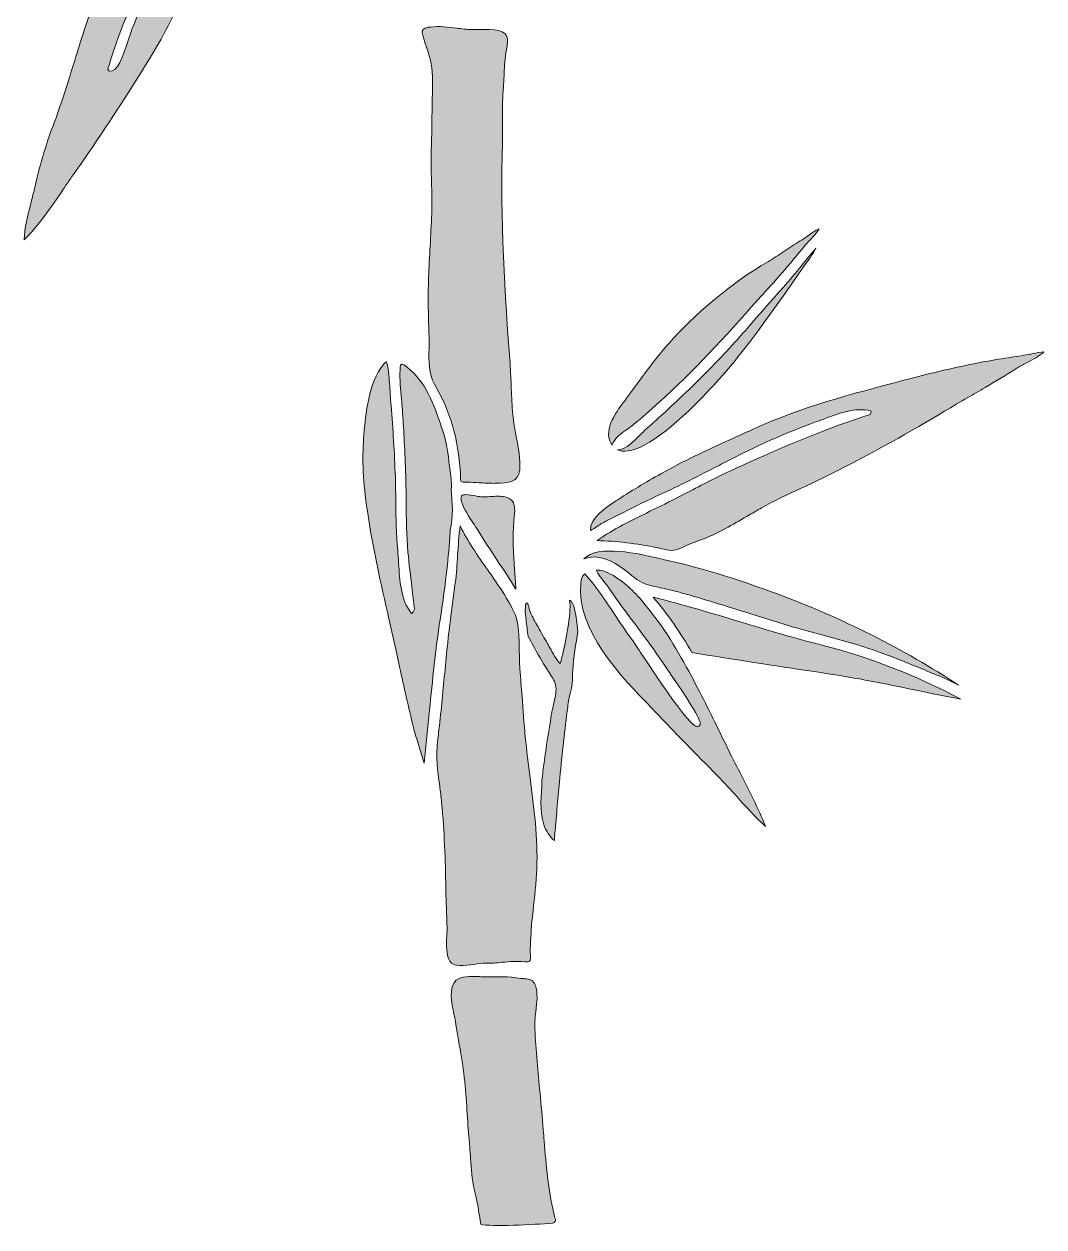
# Model space of a CAD drawing. Header units: inches. Extents: x 46 to 164, y -287 to -11.
# Drawn here: x 58.9 to 163.8, y -286.5 to -162.7 of the extents above; entities that cross this region are included whole.
import ezdxf

# ---------------------------------------------------------------- set-up
doc = ezdxf.new("R2010")
doc.units = ezdxf.units.IN
doc.header["$MEASUREMENT"] = 0
doc.layers.add('_U+0421_U+043B_U+043E_U+0439 1', color=7, linetype='Continuous')

# ---------------------------------------------------------------- blocks, each defined once
blk = doc.blocks.new('block 2')
at = {"layer": '_U+0421_U+043B_U+043E_U+0439 1', "true_color": 0xffffff}
h = blk.add_hatch(color=7, dxfattribs=at)
h.dxf.hatch_style = 2
edge = h.paths.add_edge_path()
edge.add_spline(control_points=[(76.59, -148.17), (76.45, -148.18), (76.14, -148.83), (76.01, -149.11), (76.01, -149.11), (75.71, -149.74), (75.71, -149.74), (75.36, -150.47), (75, -151.23), (74.67, -151.99), (74.23, -153.01), (73.81, -154.05), (73.41, -155.06), (73.08, -155.88), (72.75, -156.72), (72.4, -157.54), (72.09, -158.29), (71.76, -159.02), (71.44, -159.76), (70.94, -160.9), (70.43, -162.07), (69.96, -163.24), (69.89, -163.42), (69.79, -163.74), (69.68, -164.11), (69.04, -166.12), (68.45, -167.77), (67.62, -167.56), (67.62, -167.56), (67.61, -167.56), (67.61, -167.56), (67.55, -167.51), (67.51, -167.45), (67.48, -167.39), (67.48, -167.39), (67.49, -167.35), (67.49, -167.35), (68.24, -164.62), (69.35, -162), (70.42, -159.45), (70.97, -158.15), (71.54, -156.81), (72.05, -155.47), (72.83, -153.42), (73.74, -151.39), (74.61, -149.42), (74.61, -149.42), (74.67, -149.28), (74.67, -149.28), (74.7, -149.23), (74.73, -149.15), (74.78, -149.05), (75.48, -147.63), (75.5, -147.28), (75.45, -147.2), (75.44, -147.19), (75.42, -147.19), (75.41, -147.19), (75.26, -147.19), (74.9, -147.41), (74.33, -147.85), (74.26, -147.91), (74.19, -147.96), (74.14, -148), (69.93, -151.02), (67.73, -155.88), (66.12, -160.23), (65.37, -162.28), (64.71, -164.4), (64.08, -166.46), (63.39, -168.68), (62.68, -170.97), (61.84, -173.2), (61.07, -175.23), (60.43, -177.41), (59.89, -179.84), (59.79, -180.28), (59.67, -180.72), (59.56, -181.18), (59.24, -182.42), (58.92, -183.7), (58.86, -184.93), (60.37, -183.47), (61.63, -181.6), (62.86, -179.78), (63.28, -179.16), (63.68, -178.57), (64.09, -177.99), (65.69, -175.73), (67.2, -173.49), (68.7, -171.15), (68.7, -171.15), (68.7, -171.15), (68.7, -171.15), (68.7, -171.15), (69.28, -170.25), (69.28, -170.25), (71.51, -166.79), (73.82, -163.21), (75.25, -159.41), (76.46, -156.22), (77.73, -152.12), (76.82, -148.68), (76.7, -148.21), (76.59, -148.17), (76.59, -148.17)], knot_values=[0, 0, 0, 0, 1, 1, 1, 2, 2, 2, 3, 3, 3, 4, 4, 4, 5, 5, 5, 6, 6, 6, 7, 7, 7, 8, 8, 8, 9, 9, 9, 10, 10, 10, 11, 11, 11, 12, 12, 12, 13, 13, 13, 14, 14, 14, 15, 15, 15, 16, 16, 16, 17, 17, 17, 18, 18, 18, 19, 19, 19, 20, 20, 20, 21, 21, 21, 22, 22, 22, 23, 23, 23, 24, 24, 24, 25, 25, 25, 26, 26, 26, 27, 27, 27, 28, 28, 28, 29, 29, 29, 30, 30, 30, 31, 31, 31, 32, 32, 32, 33, 33, 33, 34, 34, 34, 35, 35, 35, 35], degree=3, periodic=1)
h = blk.add_hatch(color=7, dxfattribs=at)
h.dxf.hatch_style = 2
edge = h.paths.add_edge_path()
edge.add_spline(control_points=[(109.84, -208.64), (109.93, -207.5), (109.71, -206.33), (109.48, -205.19), (109.34, -204.44), (109.19, -203.67), (109.13, -202.9), (109.06, -202.01), (109.02, -201.11), (108.98, -200.23), (108.95, -199.39), (108.91, -198.52), (108.85, -197.67), (108.33, -190.8), (107.83, -182.71), (108.07, -174.85), (108.09, -174.13), (108.08, -173.39), (108.08, -172.68), (108.07, -171.65), (108.07, -170.59), (108.13, -169.55), (108.13, -169.55), (108.16, -169.24), (108.16, -169.24), (108.21, -168.48), (108.26, -167.7), (108.28, -166.92), (108.3, -166.53), (108.37, -166.12), (108.43, -165.71), (108.51, -165.24), (108.6, -164.74), (108.58, -164.31), (108.54, -163.29), (107.16, -163.25), (105.63, -163.29), (105.35, -163.3), (105.09, -163.3), (104.89, -163.3), (104.39, -163.28), (103.87, -163.21), (103.37, -163.15), (102.48, -163.03), (101.57, -162.92), (100.7, -163.05), (100.61, -163.05), (100.51, -163.06), (100.42, -163.06), (100.39, -163.07), (100.36, -163.08), (100.33, -163.09), (100.17, -163.11), (100.02, -163.17), (99.91, -163.3), (99.74, -163.49), (99.79, -163.68), (99.89, -163.86), (99.97, -164.3), (100.11, -164.71), (100.27, -165.14), (100.38, -165.45), (100.49, -165.77), (100.58, -166.1), (100.83, -167.02), (100.92, -168.19), (100.87, -169.57), (100.84, -170.56), (100.83, -171.56), (100.81, -172.53), (100.8, -173.55), (100.79, -174.6), (100.75, -175.63), (100.71, -176.73), (100.74, -177.86), (100.77, -178.94), (100.8, -180.01), (100.83, -181.12), (100.79, -182.21), (100.75, -183.33), (100.69, -184.47), (100.63, -185.57), (100.57, -186.63), (100.51, -187.72), (100.47, -188.8), (100.39, -190.91), (100.45, -193.05), (100.52, -194.9), (100.53, -195.29), (100.52, -195.69), (100.52, -196.11), (100.49, -197.41), (100.47, -198.75), (101.08, -199.79), (102.66, -202.46), (103.53, -205.42), (103.74, -208.84), (103.75, -209.06), (103.75, -209.23), (103.75, -209.38), (103.75, -209.87), (103.75, -209.87), (104.44, -209.87), (104.84, -209.88), (105.25, -209.91), (105.65, -209.93), (106.15, -209.96), (106.67, -209.99), (107.17, -209.99), (107.17, -209.99), (107.32, -209.98), (107.32, -209.98), (108.69, -209.96), (109.74, -209.85), (109.84, -208.64)], knot_values=[0, 0, 0, 0, 1, 1, 1, 2, 2, 2, 3, 3, 3, 4, 4, 4, 5, 5, 5, 6, 6, 6, 7, 7, 7, 8, 8, 8, 9, 9, 9, 10, 10, 10, 11, 11, 11, 12, 12, 12, 13, 13, 13, 14, 14, 14, 15, 15, 15, 16, 16, 16, 17, 17, 17, 18, 18, 18, 19, 19, 19, 20, 20, 20, 21, 21, 21, 22, 22, 22, 23, 23, 23, 24, 24, 24, 25, 25, 25, 26, 26, 26, 27, 27, 27, 28, 28, 28, 29, 29, 29, 30, 30, 30, 31, 31, 31, 32, 32, 32, 33, 33, 33, 34, 34, 34, 35, 35, 35, 36, 36, 36, 37, 37, 37, 38, 38, 38, 38], degree=3, periodic=1)
h = blk.add_hatch(color=7, dxfattribs=at)
h.dxf.hatch_style = 2
edge = h.paths.add_edge_path()
edge.add_spline(control_points=[(139.39, -184.58), (139.13, -184.77), (138.89, -184.94), (138.7, -185.04), (138.11, -185.38), (137.55, -185.76), (137, -186.14), (136.49, -186.48), (135.97, -186.84), (135.43, -187.15), (131.66, -189.34), (127.91, -192.46), (124.87, -195.94), (123.74, -197.24), (122.72, -198.65), (121.73, -200.02), (121.73, -200.02), (121.24, -200.69), (121.24, -200.69), (121.12, -200.86), (120.98, -201.04), (120.83, -201.23), (119.83, -202.55), (118.45, -204.35), (119.2, -205.81), (119.25, -205.9), (119.3, -205.98), (119.35, -206.06), (119.38, -205.89), (119.49, -205.71), (119.62, -205.54), (119.92, -205.1), (120.43, -204.75), (120.93, -204.4), (121.17, -204.23), (121.4, -204.07), (121.59, -203.91), (122.42, -203.21), (123.27, -202.47), (124.18, -201.65), (127.77, -198.42), (130.89, -194.98), (134.3, -191.15), (134.66, -190.74), (135.03, -190.34), (135.39, -189.94), (136.15, -189.11), (136.94, -188.24), (137.67, -187.36), (138.17, -186.74), (138.67, -186.13), (139.17, -185.52), (139.3, -185.36), (139.48, -185.18), (139.66, -184.99), (140.01, -184.63), (140.42, -184.2), (140.63, -183.8), (140.27, -183.95), (139.77, -184.31), (139.39, -184.58)], knot_values=[0, 0, 0, 0, 1, 1, 1, 2, 2, 2, 3, 3, 3, 4, 4, 4, 5, 5, 5, 6, 6, 6, 7, 7, 7, 8, 8, 8, 9, 9, 9, 10, 10, 10, 11, 11, 11, 12, 12, 12, 13, 13, 13, 14, 14, 14, 15, 15, 15, 16, 16, 16, 17, 17, 17, 18, 18, 18, 19, 19, 19, 20, 20, 20, 20], degree=3, periodic=1)
h = blk.add_hatch(color=7, dxfattribs=at)
h.dxf.hatch_style = 2
edge = h.paths.add_edge_path()
edge.add_spline(control_points=[(136.94, -189.83), (136.01, -190.85), (135.09, -191.91), (134.2, -192.93), (133.47, -193.78), (132.71, -194.65), (131.95, -195.49), (129.46, -198.26), (126.54, -201.12), (122.75, -204.5), (122.61, -204.62), (122.45, -204.78), (122.26, -204.97), (121.6, -205.64), (120.76, -206.48), (120.05, -206.53), (120, -206.53), (119.95, -206.53), (119.89, -206.53), (120.03, -206.6), (120.18, -206.65), (120.34, -206.67), (121.97, -206.91), (124.98, -204.9), (128.6, -201.16), (130.88, -198.81), (132.98, -196.26), (135.19, -193.14), (135.55, -192.63), (135.92, -192.13), (136.28, -191.63), (137.02, -190.62), (137.78, -189.57), (138.48, -188.5), (138.67, -188.21), (138.89, -187.91), (139.13, -187.58), (139.54, -187.02), (139.99, -186.41), (140.3, -185.8), (139.8, -186.39), (139.31, -186.99), (138.83, -187.59), (138.22, -188.34), (137.6, -189.11), (136.94, -189.83)], knot_values=[0, 0, 0, 0, 1, 1, 1, 2, 2, 2, 3, 3, 3, 4, 4, 4, 5, 5, 5, 6, 6, 6, 7, 7, 7, 8, 8, 8, 9, 9, 9, 10, 10, 10, 11, 11, 11, 12, 12, 12, 13, 13, 13, 14, 14, 14, 15, 15, 15, 15], degree=3, periodic=1)
h = blk.add_hatch(color=7, dxfattribs=at)
h.dxf.hatch_style = 2
edge = h.paths.add_edge_path()
edge.add_spline(control_points=[(163.76, -196.46), (163.44, -196.46), (162.94, -196.58), (162.66, -196.64), (162.48, -196.69), (162.33, -196.72), (162.23, -196.74), (161.53, -196.83), (160.82, -196.95), (160.13, -197.06), (160.13, -197.06), (159.75, -197.12), (159.75, -197.12), (158.85, -197.26), (157.91, -197.41), (157, -197.6), (154.62, -198.07), (152.49, -198.56), (150.49, -199.09), (150.49, -199.09), (149.22, -199.42), (149.22, -199.42), (144.07, -200.77), (138.75, -202.17), (133.86, -204.41), (133.29, -204.67), (132.73, -204.93), (132.17, -205.18), (129.57, -206.36), (127.11, -207.47), (124.65, -208.85), (123.13, -209.7), (121.51, -210.63), (119.93, -211.68), (119.93, -211.68), (119.8, -211.76), (119.8, -211.76), (118.82, -212.41), (117.03, -213.59), (117.11, -214.84), (117.32, -214.77), (117.72, -214.49), (117.9, -214.36), (118.05, -214.26), (118.18, -214.17), (118.28, -214.12), (118.83, -213.82), (119.39, -213.54), (119.93, -213.26), (119.93, -213.26), (120.44, -213.01), (120.44, -213.01), (121.82, -212.31), (122.99, -211.73), (124.18, -211.19), (126.27, -210.24), (128.34, -209.17), (130.34, -208.14), (130.34, -208.14), (130.57, -208.02), (130.57, -208.02), (134.3, -206.08), (137.37, -204.72), (140.2, -203.71), (140.51, -203.6), (140.81, -203.49), (141.12, -203.37), (142.69, -202.77), (144.31, -202.16), (145.95, -202.53), (145.95, -202.53), (145.97, -202.53), (145.97, -202.53), (145.99, -202.65), (145.96, -202.79), (145.9, -202.89), (141.77, -204.24), (137.37, -206.01), (132.05, -208.45), (130.47, -209.17), (128.88, -210), (127.36, -210.79), (126.22, -211.38), (125.05, -211.99), (123.89, -212.56), (123.89, -212.56), (123.24, -212.87), (123.24, -212.87), (121.32, -213.8), (119.5, -214.68), (117.8, -215.88), (119.7, -215.93), (121.88, -216.18), (123.98, -216.62), (124.14, -216.65), (124.29, -216.68), (124.43, -216.72), (125.15, -216.89), (125.72, -217.02), (126.41, -216.66), (126.98, -216.36), (127.52, -216.16), (128.09, -215.95), (128.39, -215.84), (128.7, -215.73), (129.02, -215.59), (130.53, -214.97), (132.03, -214.08), (133.49, -213.23), (133.91, -212.98), (134.32, -212.74), (134.72, -212.51), (136.03, -211.76), (137.43, -211.12), (138.78, -210.5), (139.72, -210.08), (140.68, -209.63), (141.61, -209.16), (146.32, -206.74), (150.12, -204.65), (153.54, -202.57), (154.33, -202.09), (155.15, -201.62), (155.93, -201.17), (156.53, -200.83), (157.12, -200.48), (157.71, -200.13), (158.78, -199.5), (159.84, -198.85), (160.97, -198.13), (161.27, -197.94), (161.61, -197.76), (161.98, -197.58), (162.64, -197.24), (163.31, -196.9), (163.76, -196.46), (163.76, -196.46), (163.76, -196.46), (163.76, -196.46)], knot_values=[0, 0, 0, 0, 1, 1, 1, 2, 2, 2, 3, 3, 3, 4, 4, 4, 5, 5, 5, 6, 6, 6, 7, 7, 7, 8, 8, 8, 9, 9, 9, 10, 10, 10, 11, 11, 11, 12, 12, 12, 13, 13, 13, 14, 14, 14, 15, 15, 15, 16, 16, 16, 17, 17, 17, 18, 18, 18, 19, 19, 19, 20, 20, 20, 21, 21, 21, 22, 22, 22, 23, 23, 23, 24, 24, 24, 25, 25, 25, 26, 26, 26, 27, 27, 27, 28, 28, 28, 29, 29, 29, 30, 30, 30, 31, 31, 31, 32, 32, 32, 33, 33, 33, 34, 34, 34, 35, 35, 35, 36, 36, 36, 37, 37, 37, 38, 38, 38, 39, 39, 39, 40, 40, 40, 41, 41, 41, 42, 42, 42, 43, 43, 43, 44, 44, 44, 45, 45, 45, 46, 46, 46, 46], degree=3, periodic=1)
h = blk.add_hatch(color=7, dxfattribs=at)
h.dxf.hatch_style = 2
edge = h.paths.add_edge_path()
edge.add_spline(control_points=[(102.64, -215.56), (102.65, -215.36), (102.67, -215.15), (102.69, -214.94), (102.69, -214.89), (102.7, -214.84), (102.7, -214.79), (103.05, -213.45), (102.89, -211.96), (102.8, -210.58), (102.85, -209.97), (102.74, -209.12), (102.65, -208.46), (102.61, -208.15), (102.57, -207.86), (102.55, -207.63), (102.47, -206.59), (102.23, -205.5), (101.81, -204.23), (101.19, -202.37), (100.33, -199.82), (98.65, -198.37), (98.37, -198.13), (97.83, -197.66), (97.67, -197.73), (97.65, -197.74), (97.54, -197.82), (97.53, -198.33), (97.49, -199.32), (97.59, -200.34), (97.68, -201.33), (97.71, -201.69), (97.74, -202.05), (97.77, -202.4), (97.9, -204.26), (98.01, -206.23), (98.1, -208.81), (98.14, -209.83), (98.15, -210.87), (98.16, -211.87), (98.17, -213.59), (98.19, -215.36), (98.35, -217.08), (98.46, -218.28), (98.61, -219.51), (98.76, -220.69), (98.85, -221.44), (98.95, -222.2), (99.03, -222.95), (98.95, -223.14), (98.85, -223.34), (98.73, -223.37), (98.71, -223.36), (98.69, -223.35), (98.68, -223.34), (97.61, -221.98), (97.49, -219.96), (97.39, -218.17), (97.36, -217.7), (97.33, -217.26), (97.29, -216.85), (97.13, -215.24), (97.12, -213.59), (97.1, -211.99), (97.09, -211.12), (97.08, -210.21), (97.05, -209.32), (96.96, -206.86), (96.81, -204.4), (96.61, -201.99), (96.57, -201.5), (96.54, -201.02), (96.51, -200.53), (96.46, -199.77), (96.41, -198.99), (96.32, -198.24), (96.24, -197.55), (96.12, -197.49), (96.12, -197.49), (96.12, -197.49), (96.11, -197.49), (96.11, -197.49), (96.09, -197.49), (95.94, -197.52), (95.51, -198.16), (94.19, -200.13), (93.94, -203.42), (93.79, -205.39), (93.62, -207.54), (93.74, -209.91), (94.17, -212.84), (94.71, -216.56), (95.56, -220.3), (96.39, -223.92), (96.66, -225.12), (96.93, -226.32), (97.2, -227.52), (97.2, -227.52), (97.49, -228.89), (97.49, -228.89), (97.94, -230.93), (98.4, -233.04), (98.91, -235.1), (99.06, -235.73), (99.27, -236.37), (99.47, -236.99), (99.66, -237.58), (99.85, -238.19), (100.01, -238.8), (100.22, -236.98), (100.4, -235.13), (100.57, -233.34), (100.87, -230.27), (101.18, -227.1), (101.66, -224.02), (102.18, -220.68), (102.49, -217.99), (102.64, -215.56)], knot_values=[0, 0, 0, 0, 1, 1, 1, 2, 2, 2, 3, 3, 3, 4, 4, 4, 5, 5, 5, 6, 6, 6, 7, 7, 7, 8, 8, 8, 9, 9, 9, 10, 10, 10, 11, 11, 11, 12, 12, 12, 13, 13, 13, 14, 14, 14, 15, 15, 15, 16, 16, 16, 17, 17, 17, 18, 18, 18, 19, 19, 19, 20, 20, 20, 21, 21, 21, 22, 22, 22, 23, 23, 23, 24, 24, 24, 25, 25, 25, 26, 26, 26, 27, 27, 27, 28, 28, 28, 29, 29, 29, 30, 30, 30, 31, 31, 31, 32, 32, 32, 33, 33, 33, 34, 34, 34, 35, 35, 35, 36, 36, 36, 37, 37, 37, 38, 38, 38, 39, 39, 39, 39], degree=3, periodic=1)
h = blk.add_hatch(color=7, dxfattribs=at)
h.dxf.hatch_style = 2
edge = h.paths.add_edge_path()
edge.add_spline(control_points=[(109.27, -213.46), (109.37, -212.56), (109.45, -211.78), (108.54, -211.45), (108.04, -211.27), (107.49, -211.31), (106.92, -211.35), (106.46, -211.38), (105.99, -211.41), (105.53, -211.33), (105.53, -211.33), (105.3, -211.29), (105.3, -211.29), (104.97, -211.22), (104.6, -211.15), (104.3, -211.15), (104.11, -211.15), (103.95, -211.18), (103.87, -211.27), (103.75, -211.41), (103.81, -211.73), (103.89, -211.97), (104.12, -212.67), (104.6, -213.39), (105.05, -214.08), (105.22, -214.33), (105.39, -214.58), (105.53, -214.81), (106.16, -215.84), (106.84, -216.87), (107.5, -217.86), (108.15, -218.84), (108.81, -219.85), (109.44, -220.87), (109.41, -220.19), (109.37, -219.52), (109.32, -218.87), (109.21, -217.25), (109.1, -215.57), (109.23, -213.88), (109.24, -213.74), (109.26, -213.6), (109.27, -213.46)], knot_values=[0, 0, 0, 0, 1, 1, 1, 2, 2, 2, 3, 3, 3, 4, 4, 4, 5, 5, 5, 6, 6, 6, 7, 7, 7, 8, 8, 8, 9, 9, 9, 10, 10, 10, 11, 11, 11, 12, 12, 12, 13, 13, 13, 14, 14, 14, 14], degree=3, periodic=1)
h = blk.add_hatch(color=7, dxfattribs=at)
h.dxf.hatch_style = 2
edge = h.paths.add_edge_path()
edge.add_spline(control_points=[(105.16, -259.49), (105.59, -259.43), (106, -259.37), (106.33, -259.38), (106.88, -259.4), (107.46, -259.34), (108.03, -259.28), (108.8, -259.21), (109.6, -259.13), (110.35, -259.23), (110.61, -259.26), (110.78, -259.24), (110.86, -259.17), (110.98, -259.06), (110.96, -258.77), (110.94, -258.44), (110.93, -258.27), (110.92, -258.07), (110.93, -257.86), (110.97, -256.91), (111.02, -255.77), (111.15, -254.61), (111.15, -254.61), (111.21, -254), (111.21, -254), (111.37, -252.56), (111.54, -251.07), (111.6, -249.63), (111.72, -246.55), (111.31, -243.38), (110.92, -240.3), (110.74, -238.92), (110.55, -237.48), (110.42, -236.08), (110.29, -234.69), (110.18, -233.28), (110.08, -231.91), (110.01, -230.97), (109.94, -230.03), (109.86, -229.08), (109.82, -228.55), (109.81, -227.95), (109.8, -227.33), (109.79, -225.88), (109.77, -224.24), (109.22, -223.13), (108.48, -221.65), (107.49, -220.24), (106.53, -218.87), (105.52, -217.43), (104.48, -215.95), (103.72, -214.36), (103.58, -215.34), (103.52, -216.37), (103.46, -217.37), (103.4, -218.32), (103.34, -219.29), (103.22, -220.23), (103.22, -220.23), (102.73, -223.95), (102.73, -223.95), (102.45, -226.06), (102.25, -228.22), (102.05, -230.31), (101.86, -232.35), (101.66, -234.45), (101.39, -236.51), (101.2, -238.03), (101.4, -239.59), (101.61, -241.11), (101.68, -241.68), (101.76, -242.27), (101.81, -242.84), (102.1, -245.84), (102.19, -248.83), (102.24, -251.61), (102.25, -252.36), (102.28, -253.12), (102.31, -253.86), (102.33, -254.44), (102.35, -255.03), (102.37, -255.62), (102.38, -255.91), (102.36, -256.24), (102.34, -256.58), (102.3, -257.47), (102.25, -258.48), (102.66, -259.16), (103.02, -259.78), (104.16, -259.62), (105.16, -259.49)], knot_values=[0, 0, 0, 0, 1, 1, 1, 2, 2, 2, 3, 3, 3, 4, 4, 4, 5, 5, 5, 6, 6, 6, 7, 7, 7, 8, 8, 8, 9, 9, 9, 10, 10, 10, 11, 11, 11, 12, 12, 12, 13, 13, 13, 14, 14, 14, 15, 15, 15, 16, 16, 16, 17, 17, 17, 18, 18, 18, 19, 19, 19, 20, 20, 20, 21, 21, 21, 22, 22, 22, 23, 23, 23, 24, 24, 24, 25, 25, 25, 26, 26, 26, 27, 27, 27, 28, 28, 28, 29, 29, 29, 30, 30, 30, 30], degree=3, periodic=1)
h = blk.add_hatch(color=7, dxfattribs=at)
h.dxf.hatch_style = 2
edge = h.paths.add_edge_path()
edge.add_spline(control_points=[(121.35, -219.46), (122.15, -220.11), (122.54, -220.33), (123.58, -220.57), (123.81, -220.62), (124.04, -220.67), (124.27, -220.73), (125.02, -220.89), (125.8, -221.06), (126.55, -221.28), (128.74, -221.89), (130.95, -222.59), (133.09, -223.26), (134.51, -223.71), (135.99, -224.18), (137.44, -224.61), (138.59, -224.96), (139.78, -225.28), (140.92, -225.59), (142.87, -226.11), (144.88, -226.65), (146.82, -227.35), (148.11, -227.81), (149.39, -228.34), (150.63, -228.85), (151.32, -229.13), (152, -229.41), (152.69, -229.68), (153.49, -230), (154.25, -230.37), (154.98, -230.77), (149.37, -227.05), (142.95, -223.82), (136.24, -221.34), (133.05, -220.16), (129.23, -218.83), (125.04, -217.92), (124.85, -217.88), (124.62, -217.82), (124.35, -217.76), (122.16, -217.25), (117.82, -216.23), (116.45, -217.77), (116.8, -217.63), (117.15, -217.57), (117.49, -217.57), (118.99, -217.57), (120.45, -218.74), (121.35, -219.46)], knot_values=[0, 0, 0, 0, 1, 1, 1, 2, 2, 2, 3, 3, 3, 4, 4, 4, 5, 5, 5, 6, 6, 6, 7, 7, 7, 8, 8, 8, 9, 9, 9, 10, 10, 10, 11, 11, 11, 12, 12, 12, 13, 13, 13, 14, 14, 14, 15, 15, 15, 16, 16, 16, 16], degree=3, periodic=1)
h = blk.add_hatch(color=7, dxfattribs=at)
h.dxf.hatch_style = 2
edge = h.paths.add_edge_path()
edge.add_spline(control_points=[(131.18, -237.16), (131.18, -237.16), (131.06, -236.91), (131.06, -236.91), (130.05, -234.84), (129.02, -232.71), (127.93, -230.65), (126.72, -228.34), (125.27, -225.68), (123.41, -223.3), (122.52, -222.16), (121.53, -220.99), (120.42, -220.14), (119.68, -219.57), (118.61, -218.85), (117.74, -218.94), (117.79, -219.11), (118.01, -219.5), (118.76, -220.43), (118.84, -220.52), (118.89, -220.59), (118.91, -220.62), (119.53, -221.51), (120.1, -222.33), (120.68, -223.11), (121.03, -223.58), (121.38, -224.05), (121.74, -224.53), (122.43, -225.45), (123.14, -226.4), (123.81, -227.36), (123.81, -227.36), (123.96, -227.58), (123.96, -227.58), (128.54, -234.09), (128.44, -234.61), (128.4, -234.81), (128.38, -234.91), (128.32, -234.96), (128.28, -234.98), (127.82, -235.27), (126.77, -234.17), (122.28, -227.41), (121.82, -226.71), (121.46, -226.16), (121.32, -225.97), (120.72, -225.17), (120.15, -224.3), (119.59, -223.46), (118.64, -222.02), (117.67, -220.55), (116.54, -219.3), (116.24, -219.58), (116.14, -219.95), (116.12, -220.22), (115.65, -225.09), (120.15, -229.74), (123.43, -233.14), (123.77, -233.48), (124.09, -233.82), (124.4, -234.14), (126.06, -235.88), (127.9, -237.78), (130.19, -240.1), (130.88, -240.8), (131.55, -241.54), (132.2, -242.26), (133.14, -243.29), (134.1, -244.35), (135.12, -245.3), (134.38, -243.43), (133.43, -241.58), (132.51, -239.79), (132.06, -238.93), (131.6, -238.03), (131.18, -237.16)], knot_values=[0, 0, 0, 0, 1, 1, 1, 2, 2, 2, 3, 3, 3, 4, 4, 4, 5, 5, 5, 6, 6, 6, 7, 7, 7, 8, 8, 8, 9, 9, 9, 10, 10, 10, 11, 11, 11, 12, 12, 12, 13, 13, 13, 14, 14, 14, 15, 15, 15, 16, 16, 16, 17, 17, 17, 18, 18, 18, 19, 19, 19, 20, 20, 20, 21, 21, 21, 22, 22, 22, 23, 23, 23, 24, 24, 24, 25, 25, 25, 25], degree=3, periodic=1)
h = blk.add_hatch(color=7, dxfattribs=at)
h.dxf.hatch_style = 2
edge = h.paths.add_edge_path()
edge.add_spline(control_points=[(114.98, -222.01), (115.01, -222.23), (115.02, -222.45), (115.02, -222.65), (114.97, -224.49), (114.48, -226.85), (114, -228.54), (113.61, -228.17), (113.25, -227.48), (112.95, -226.92), (112.82, -226.68), (112.7, -226.46), (112.59, -226.28), (112.25, -225.71), (111.92, -225.12), (111.61, -224.55), (111.48, -224.31), (111.34, -224.07), (111.21, -223.82), (110.95, -223.36), (110.78, -222.85), (110.67, -222.31), (110.42, -222.18), (110.42, -222.68), (110.42, -222.99), (110.41, -223.34), (110.44, -223.7), (110.49, -224.04), (110.56, -224.59), (110.63, -225.17), (110.72, -225.75), (110.89, -226.06), (111.06, -226.37), (111.23, -226.68), (111.69, -227.52), (112.16, -228.38), (112.69, -229.19), (112.75, -229.3), (112.83, -229.41), (112.9, -229.52), (113.21, -229.97), (113.52, -230.43), (113.57, -230.94), (113.62, -231.47), (113.47, -232.1), (113.33, -232.7), (113.26, -232.99), (113.2, -233.27), (113.15, -233.53), (113.15, -233.53), (113.06, -234.09), (113.06, -234.09), (112.71, -236.21), (112.36, -238.38), (112.13, -240.55), (112.07, -242.06), (111.84, -243.68), (112.32, -245.12), (112.52, -245.73), (112.9, -246.33), (113.41, -246.76), (113.55, -244.84), (113.73, -242.93), (113.9, -241.05), (113.9, -241.05), (113.97, -240.31), (113.97, -240.31), (114.21, -237.77), (114.49, -235.32), (114.78, -233.02), (114.85, -232.51), (114.94, -231.89), (115.12, -231.22), (115.25, -230.76), (115.25, -230.35), (115.27, -229.91), (115.27, -229.7), (115.28, -229.49), (115.29, -229.26), (115.4, -227.88), (115.62, -226.45), (115.83, -225.24), (115.8, -224.82), (115.74, -224.4), (115.68, -223.99), (115.62, -223.63), (115.46, -222.19), (114.98, -222.01)], knot_values=[0, 0, 0, 0, 1, 1, 1, 2, 2, 2, 3, 3, 3, 4, 4, 4, 5, 5, 5, 6, 6, 6, 7, 7, 7, 8, 8, 8, 9, 9, 9, 10, 10, 10, 11, 11, 11, 12, 12, 12, 13, 13, 13, 14, 14, 14, 15, 15, 15, 16, 16, 16, 17, 17, 17, 18, 18, 18, 19, 19, 19, 20, 20, 20, 21, 21, 21, 22, 22, 22, 23, 23, 23, 24, 24, 24, 25, 25, 25, 26, 26, 26, 27, 27, 27, 28, 28, 28, 29, 29, 29, 29], degree=3, periodic=1)
h = blk.add_hatch(color=7, dxfattribs=at)
h.dxf.hatch_style = 2
edge = h.paths.add_edge_path()
edge.add_spline(control_points=[(132.47, -224.23), (129.57, -223.35), (126.57, -222.45), (123.57, -221.71), (125.05, -223.44), (126.42, -225.4), (127.55, -227.4), (131.75, -228.1), (136.02, -228.75), (140.15, -229.37), (140.15, -229.37), (141.98, -229.65), (141.98, -229.65), (145.01, -230.11), (148.04, -230.74), (150.97, -231.35), (152.36, -231.64), (153.79, -231.94), (155.22, -232.21), (150.64, -229.77), (145.74, -227.85), (140.96, -226.65), (138.1, -225.93), (135.24, -225.07), (132.47, -224.23)], knot_values=[0, 0, 0, 0, 1, 1, 1, 2, 2, 2, 3, 3, 3, 4, 4, 4, 5, 5, 5, 6, 6, 6, 7, 7, 7, 8, 8, 8, 8], degree=3, periodic=1)
h = blk.add_hatch(color=7, dxfattribs=at)
h.dxf.hatch_style = 2
edge = h.paths.add_edge_path()
edge.add_spline(control_points=[(113.35, -285.09), (112.75, -282.62), (112.56, -280.21), (112.36, -277.66), (112.33, -277.28), (112.3, -276.9), (112.27, -276.51), (112.17, -275.25), (112.05, -273.99), (111.93, -272.73), (111.73, -270.57), (111.53, -268.33), (111.39, -266.12), (111.36, -265.59), (111.43, -264.99), (111.5, -264.36), (111.61, -263.4), (111.73, -262.41), (111.45, -261.66), (111.24, -261.07), (110.88, -261.03), (110.33, -260.97), (110.22, -260.96), (110.1, -260.95), (109.97, -260.93), (108.71, -260.74), (107.52, -260.75), (106.26, -260.77), (106.26, -260.77), (106.18, -260.77), (106.18, -260.77), (105.98, -260.77), (105.77, -260.76), (105.54, -260.75), (104.75, -260.72), (103.85, -260.68), (103.32, -261.13), (102.5, -261.84), (102.84, -263.45), (103.08, -264.62), (103.14, -264.89), (103.19, -265.14), (103.23, -265.35), (103.38, -266.33), (103.55, -267.35), (103.79, -268.67), (104.18, -270.85), (104.33, -273.11), (104.47, -275.3), (104.54, -276.29), (104.61, -277.32), (104.7, -278.32), (104.73, -278.7), (104.76, -279.09), (104.79, -279.47), (104.86, -280.53), (104.94, -281.62), (105.17, -282.65), (105.2, -282.82), (105.24, -282.99), (105.28, -283.16), (105.42, -283.76), (105.55, -284.33), (105.62, -284.96), (105.63, -285.02), (105.65, -285.16), (105.69, -285.32), (105.76, -285.7), (105.81, -286), (105.84, -286.24), (106.82, -286.51), (111.33, -286.26), (113.22, -286.13), (113.36, -286.06), (113.47, -285.98), (113.54, -285.87), (113.53, -285.82), (113.52, -285.77), (113.51, -285.73), (113.46, -285.55), (113.4, -285.34), (113.35, -285.09)], knot_values=[0, 0, 0, 0, 1, 1, 1, 2, 2, 2, 3, 3, 3, 4, 4, 4, 5, 5, 5, 6, 6, 6, 7, 7, 7, 8, 8, 8, 9, 9, 9, 10, 10, 10, 11, 11, 11, 12, 12, 12, 13, 13, 13, 14, 14, 14, 15, 15, 15, 16, 16, 16, 17, 17, 17, 18, 18, 18, 19, 19, 19, 20, 20, 20, 21, 21, 21, 22, 22, 22, 23, 23, 23, 24, 24, 24, 25, 25, 25, 26, 26, 26, 27, 27, 27, 27], degree=3, periodic=1)
at = {"layer": '_U+0421_U+043B_U+043E_U+0439 1', "lineweight": 0}
for points, knots in [([(76.59, -148.17), (76.45, -148.18), (76.14, -148.83), (76.01, -149.11), (76.01, -149.11), (75.71, -149.74), (75.71, -149.74), (75.36, -150.47), (75, -151.23), (74.67, -151.99), (74.23, -153.01), (73.81, -154.05), (73.41, -155.06), (73.08, -155.88), (72.75, -156.72), (72.4, -157.54), (72.09, -158.29), (71.76, -159.02), (71.44, -159.76), (70.94, -160.9), (70.43, -162.07), (69.96, -163.24), (69.89, -163.42), (69.79, -163.74), (69.68, -164.11), (69.04, -166.12), (68.45, -167.77), (67.62, -167.56), (67.62, -167.56), (67.61, -167.56), (67.61, -167.56), (67.55, -167.51), (67.51, -167.45), (67.48, -167.39), (67.48, -167.39), (67.49, -167.35), (67.49, -167.35), (68.24, -164.62), (69.35, -162), (70.42, -159.45), (70.97, -158.15), (71.54, -156.81), (72.05, -155.47), (72.83, -153.42), (73.74, -151.39), (74.61, -149.42), (74.61, -149.42), (74.67, -149.28), (74.67, -149.28), (74.7, -149.23), (74.73, -149.15), (74.78, -149.05), (75.48, -147.63), (75.5, -147.28), (75.45, -147.2), (75.44, -147.19), (75.42, -147.19), (75.41, -147.19), (75.26, -147.19), (74.9, -147.41), (74.33, -147.85), (74.26, -147.91), (74.19, -147.96), (74.14, -148), (69.93, -151.02), (67.73, -155.88), (66.12, -160.23), (65.37, -162.28), (64.71, -164.4), (64.08, -166.46), (63.39, -168.68), (62.68, -170.97), (61.84, -173.2), (61.07, -175.23), (60.43, -177.41), (59.89, -179.84), (59.79, -180.28), (59.67, -180.72), (59.56, -181.18), (59.24, -182.42), (58.92, -183.7), (58.86, -184.93), (60.37, -183.47), (61.63, -181.6), (62.86, -179.78), (63.28, -179.16), (63.68, -178.57), (64.09, -177.99), (65.69, -175.73), (67.2, -173.49), (68.7, -171.15), (68.7, -171.15), (68.7, -171.15), (68.7, -171.15), (68.7, -171.15), (69.28, -170.25), (69.28, -170.25), (71.51, -166.79), (73.82, -163.21), (75.25, -159.41), (76.46, -156.22), (77.73, -152.12), (76.82, -148.68), (76.7, -148.21), (76.59, -148.17), (76.59, -148.17)], [0, 0, 0, 0, 1, 1, 1, 2, 2, 2, 3, 3, 3, 4, 4, 4, 5, 5, 5, 6, 6, 6, 7, 7, 7, 8, 8, 8, 9, 9, 9, 10, 10, 10, 11, 11, 11, 12, 12, 12, 13, 13, 13, 14, 14, 14, 15, 15, 15, 16, 16, 16, 17, 17, 17, 18, 18, 18, 19, 19, 19, 20, 20, 20, 21, 21, 21, 22, 22, 22, 23, 23, 23, 24, 24, 24, 25, 25, 25, 26, 26, 26, 27, 27, 27, 28, 28, 28, 29, 29, 29, 30, 30, 30, 31, 31, 31, 32, 32, 32, 33, 33, 33, 34, 34, 34, 35, 35, 35, 35]), ([(109.84, -208.64), (109.93, -207.5), (109.71, -206.33), (109.48, -205.19), (109.34, -204.44), (109.19, -203.67), (109.13, -202.9), (109.06, -202.01), (109.02, -201.11), (108.98, -200.23), (108.95, -199.39), (108.91, -198.52), (108.85, -197.67), (108.33, -190.8), (107.83, -182.71), (108.07, -174.85), (108.09, -174.13), (108.08, -173.39), (108.08, -172.68), (108.07, -171.65), (108.07, -170.59), (108.13, -169.55), (108.13, -169.55), (108.16, -169.24), (108.16, -169.24), (108.21, -168.48), (108.26, -167.7), (108.28, -166.92), (108.3, -166.53), (108.37, -166.12), (108.43, -165.71), (108.51, -165.24), (108.6, -164.74), (108.58, -164.31), (108.54, -163.29), (107.16, -163.25), (105.63, -163.29), (105.35, -163.3), (105.09, -163.3), (104.89, -163.3), (104.39, -163.28), (103.87, -163.21), (103.37, -163.15), (102.48, -163.03), (101.57, -162.92), (100.7, -163.05), (100.61, -163.05), (100.51, -163.06), (100.42, -163.06), (100.39, -163.07), (100.36, -163.08), (100.33, -163.09), (100.17, -163.11), (100.02, -163.17), (99.91, -163.3), (99.74, -163.49), (99.79, -163.68), (99.89, -163.86), (99.97, -164.3), (100.11, -164.71), (100.27, -165.14), (100.38, -165.45), (100.49, -165.77), (100.58, -166.1), (100.83, -167.02), (100.92, -168.19), (100.87, -169.57), (100.84, -170.56), (100.83, -171.56), (100.81, -172.53), (100.8, -173.55), (100.79, -174.6), (100.75, -175.63), (100.71, -176.73), (100.74, -177.86), (100.77, -178.94), (100.8, -180.01), (100.83, -181.12), (100.79, -182.21), (100.75, -183.33), (100.69, -184.47), (100.63, -185.57), (100.57, -186.63), (100.51, -187.72), (100.47, -188.8), (100.39, -190.91), (100.45, -193.05), (100.52, -194.9), (100.53, -195.29), (100.52, -195.69), (100.52, -196.11), (100.49, -197.41), (100.47, -198.75), (101.08, -199.79), (102.66, -202.46), (103.53, -205.42), (103.74, -208.84), (103.75, -209.06), (103.75, -209.23), (103.75, -209.38), (103.75, -209.87), (103.75, -209.87), (104.44, -209.87), (104.84, -209.88), (105.25, -209.91), (105.65, -209.93), (106.15, -209.96), (106.67, -209.99), (107.17, -209.99), (107.17, -209.99), (107.32, -209.98), (107.32, -209.98), (108.69, -209.96), (109.74, -209.85), (109.84, -208.64)], [0, 0, 0, 0, 1, 1, 1, 2, 2, 2, 3, 3, 3, 4, 4, 4, 5, 5, 5, 6, 6, 6, 7, 7, 7, 8, 8, 8, 9, 9, 9, 10, 10, 10, 11, 11, 11, 12, 12, 12, 13, 13, 13, 14, 14, 14, 15, 15, 15, 16, 16, 16, 17, 17, 17, 18, 18, 18, 19, 19, 19, 20, 20, 20, 21, 21, 21, 22, 22, 22, 23, 23, 23, 24, 24, 24, 25, 25, 25, 26, 26, 26, 27, 27, 27, 28, 28, 28, 29, 29, 29, 30, 30, 30, 31, 31, 31, 32, 32, 32, 33, 33, 33, 34, 34, 34, 35, 35, 35, 36, 36, 36, 37, 37, 37, 38, 38, 38, 38]), ([(139.39, -184.58), (139.13, -184.77), (138.89, -184.94), (138.7, -185.04), (138.11, -185.38), (137.55, -185.76), (137, -186.14), (136.49, -186.48), (135.97, -186.84), (135.43, -187.15), (131.66, -189.34), (127.91, -192.46), (124.87, -195.94), (123.74, -197.24), (122.72, -198.65), (121.73, -200.02), (121.73, -200.02), (121.24, -200.69), (121.24, -200.69), (121.12, -200.86), (120.98, -201.04), (120.83, -201.23), (119.83, -202.55), (118.45, -204.35), (119.2, -205.81), (119.25, -205.9), (119.3, -205.98), (119.35, -206.06), (119.38, -205.89), (119.49, -205.71), (119.62, -205.54), (119.92, -205.1), (120.43, -204.75), (120.93, -204.4), (121.17, -204.23), (121.4, -204.07), (121.59, -203.91), (122.42, -203.21), (123.27, -202.47), (124.18, -201.65), (127.77, -198.42), (130.89, -194.98), (134.3, -191.15), (134.66, -190.74), (135.03, -190.34), (135.39, -189.94), (136.15, -189.11), (136.94, -188.24), (137.67, -187.36), (138.17, -186.74), (138.67, -186.13), (139.17, -185.52), (139.3, -185.36), (139.48, -185.18), (139.66, -184.99), (140.01, -184.63), (140.42, -184.2), (140.63, -183.8), (140.27, -183.95), (139.77, -184.31), (139.39, -184.58)], [0, 0, 0, 0, 1, 1, 1, 2, 2, 2, 3, 3, 3, 4, 4, 4, 5, 5, 5, 6, 6, 6, 7, 7, 7, 8, 8, 8, 9, 9, 9, 10, 10, 10, 11, 11, 11, 12, 12, 12, 13, 13, 13, 14, 14, 14, 15, 15, 15, 16, 16, 16, 17, 17, 17, 18, 18, 18, 19, 19, 19, 20, 20, 20, 20]), ([(136.94, -189.83), (136.01, -190.85), (135.09, -191.91), (134.2, -192.93), (133.47, -193.78), (132.71, -194.65), (131.95, -195.49), (129.46, -198.26), (126.54, -201.12), (122.75, -204.5), (122.61, -204.62), (122.45, -204.78), (122.26, -204.97), (121.6, -205.64), (120.76, -206.48), (120.05, -206.53), (120, -206.53), (119.95, -206.53), (119.89, -206.53), (120.03, -206.6), (120.18, -206.65), (120.34, -206.67), (121.97, -206.91), (124.98, -204.9), (128.6, -201.16), (130.88, -198.81), (132.98, -196.26), (135.19, -193.14), (135.55, -192.63), (135.92, -192.13), (136.28, -191.63), (137.02, -190.62), (137.78, -189.57), (138.48, -188.5), (138.67, -188.21), (138.89, -187.91), (139.13, -187.58), (139.54, -187.02), (139.99, -186.41), (140.3, -185.8), (139.8, -186.39), (139.31, -186.99), (138.83, -187.59), (138.22, -188.34), (137.6, -189.11), (136.94, -189.83)], [0, 0, 0, 0, 1, 1, 1, 2, 2, 2, 3, 3, 3, 4, 4, 4, 5, 5, 5, 6, 6, 6, 7, 7, 7, 8, 8, 8, 9, 9, 9, 10, 10, 10, 11, 11, 11, 12, 12, 12, 13, 13, 13, 14, 14, 14, 15, 15, 15, 15]), ([(163.76, -196.46), (163.44, -196.46), (162.94, -196.58), (162.66, -196.64), (162.48, -196.69), (162.33, -196.72), (162.23, -196.74), (161.53, -196.83), (160.82, -196.95), (160.13, -197.06), (160.13, -197.06), (159.75, -197.12), (159.75, -197.12), (158.85, -197.26), (157.91, -197.41), (157, -197.6), (154.62, -198.07), (152.49, -198.56), (150.49, -199.09), (150.49, -199.09), (149.22, -199.42), (149.22, -199.42), (144.07, -200.77), (138.75, -202.17), (133.86, -204.41), (133.29, -204.67), (132.73, -204.93), (132.17, -205.18), (129.57, -206.36), (127.11, -207.47), (124.65, -208.85), (123.13, -209.7), (121.51, -210.63), (119.93, -211.68), (119.93, -211.68), (119.8, -211.76), (119.8, -211.76), (118.82, -212.41), (117.03, -213.59), (117.11, -214.84), (117.32, -214.77), (117.72, -214.49), (117.9, -214.36), (118.05, -214.26), (118.18, -214.17), (118.28, -214.12), (118.83, -213.82), (119.39, -213.54), (119.93, -213.26), (119.93, -213.26), (120.44, -213.01), (120.44, -213.01), (121.82, -212.31), (122.99, -211.73), (124.18, -211.19), (126.27, -210.24), (128.34, -209.17), (130.34, -208.14), (130.34, -208.14), (130.57, -208.02), (130.57, -208.02), (134.3, -206.08), (137.37, -204.72), (140.2, -203.71), (140.51, -203.6), (140.81, -203.49), (141.12, -203.37), (142.69, -202.77), (144.31, -202.16), (145.95, -202.53), (145.95, -202.53), (145.97, -202.53), (145.97, -202.53), (145.99, -202.65), (145.96, -202.79), (145.9, -202.89), (141.77, -204.24), (137.37, -206.01), (132.05, -208.45), (130.47, -209.17), (128.88, -210), (127.36, -210.79), (126.22, -211.38), (125.05, -211.99), (123.89, -212.56), (123.89, -212.56), (123.24, -212.87), (123.24, -212.87), (121.32, -213.8), (119.5, -214.68), (117.8, -215.88), (119.7, -215.93), (121.88, -216.18), (123.98, -216.62), (124.14, -216.65), (124.29, -216.68), (124.43, -216.72), (125.15, -216.89), (125.72, -217.02), (126.41, -216.66), (126.98, -216.36), (127.52, -216.16), (128.09, -215.95), (128.39, -215.84), (128.7, -215.73), (129.02, -215.59), (130.53, -214.97), (132.03, -214.08), (133.49, -213.23), (133.91, -212.98), (134.32, -212.74), (134.72, -212.51), (136.03, -211.76), (137.43, -211.12), (138.78, -210.5), (139.72, -210.08), (140.68, -209.63), (141.61, -209.16), (146.32, -206.74), (150.12, -204.65), (153.54, -202.57), (154.33, -202.09), (155.15, -201.62), (155.93, -201.17), (156.53, -200.83), (157.12, -200.48), (157.71, -200.13), (158.78, -199.5), (159.84, -198.85), (160.97, -198.13), (161.27, -197.94), (161.61, -197.76), (161.98, -197.58), (162.64, -197.24), (163.31, -196.9), (163.76, -196.46), (163.76, -196.46), (163.76, -196.46), (163.76, -196.46)], [0, 0, 0, 0, 1, 1, 1, 2, 2, 2, 3, 3, 3, 4, 4, 4, 5, 5, 5, 6, 6, 6, 7, 7, 7, 8, 8, 8, 9, 9, 9, 10, 10, 10, 11, 11, 11, 12, 12, 12, 13, 13, 13, 14, 14, 14, 15, 15, 15, 16, 16, 16, 17, 17, 17, 18, 18, 18, 19, 19, 19, 20, 20, 20, 21, 21, 21, 22, 22, 22, 23, 23, 23, 24, 24, 24, 25, 25, 25, 26, 26, 26, 27, 27, 27, 28, 28, 28, 29, 29, 29, 30, 30, 30, 31, 31, 31, 32, 32, 32, 33, 33, 33, 34, 34, 34, 35, 35, 35, 36, 36, 36, 37, 37, 37, 38, 38, 38, 39, 39, 39, 40, 40, 40, 41, 41, 41, 42, 42, 42, 43, 43, 43, 44, 44, 44, 45, 45, 45, 46, 46, 46, 46]), ([(102.64, -215.56), (102.65, -215.36), (102.67, -215.15), (102.69, -214.94), (102.69, -214.89), (102.7, -214.84), (102.7, -214.79), (103.05, -213.45), (102.89, -211.96), (102.8, -210.58), (102.85, -209.97), (102.74, -209.12), (102.65, -208.46), (102.61, -208.15), (102.57, -207.86), (102.55, -207.63), (102.47, -206.59), (102.23, -205.5), (101.81, -204.23), (101.19, -202.37), (100.33, -199.82), (98.65, -198.37), (98.37, -198.13), (97.83, -197.66), (97.67, -197.73), (97.65, -197.74), (97.54, -197.82), (97.53, -198.33), (97.49, -199.32), (97.59, -200.34), (97.68, -201.33), (97.71, -201.69), (97.74, -202.05), (97.77, -202.4), (97.9, -204.26), (98.01, -206.23), (98.1, -208.81), (98.14, -209.83), (98.15, -210.87), (98.16, -211.87), (98.17, -213.59), (98.19, -215.36), (98.35, -217.08), (98.46, -218.28), (98.61, -219.51), (98.76, -220.69), (98.85, -221.44), (98.95, -222.2), (99.03, -222.95), (98.95, -223.14), (98.85, -223.34), (98.73, -223.37), (98.71, -223.36), (98.69, -223.35), (98.68, -223.34), (97.61, -221.98), (97.49, -219.96), (97.39, -218.17), (97.36, -217.7), (97.33, -217.26), (97.29, -216.85), (97.13, -215.24), (97.12, -213.59), (97.1, -211.99), (97.09, -211.12), (97.08, -210.21), (97.05, -209.32), (96.96, -206.86), (96.81, -204.4), (96.61, -201.99), (96.57, -201.5), (96.54, -201.02), (96.51, -200.53), (96.46, -199.77), (96.41, -198.99), (96.32, -198.24), (96.24, -197.55), (96.12, -197.49), (96.12, -197.49), (96.12, -197.49), (96.11, -197.49), (96.11, -197.49), (96.09, -197.49), (95.94, -197.52), (95.51, -198.16), (94.19, -200.13), (93.94, -203.42), (93.79, -205.39), (93.62, -207.54), (93.74, -209.91), (94.17, -212.84), (94.71, -216.56), (95.56, -220.3), (96.39, -223.92), (96.66, -225.12), (96.93, -226.32), (97.2, -227.52), (97.2, -227.52), (97.49, -228.89), (97.49, -228.89), (97.94, -230.93), (98.4, -233.04), (98.91, -235.1), (99.06, -235.73), (99.27, -236.37), (99.47, -236.99), (99.66, -237.58), (99.85, -238.19), (100.01, -238.8), (100.22, -236.98), (100.4, -235.13), (100.57, -233.34), (100.87, -230.27), (101.18, -227.1), (101.66, -224.02), (102.18, -220.68), (102.49, -217.99), (102.64, -215.56)], [0, 0, 0, 0, 1, 1, 1, 2, 2, 2, 3, 3, 3, 4, 4, 4, 5, 5, 5, 6, 6, 6, 7, 7, 7, 8, 8, 8, 9, 9, 9, 10, 10, 10, 11, 11, 11, 12, 12, 12, 13, 13, 13, 14, 14, 14, 15, 15, 15, 16, 16, 16, 17, 17, 17, 18, 18, 18, 19, 19, 19, 20, 20, 20, 21, 21, 21, 22, 22, 22, 23, 23, 23, 24, 24, 24, 25, 25, 25, 26, 26, 26, 27, 27, 27, 28, 28, 28, 29, 29, 29, 30, 30, 30, 31, 31, 31, 32, 32, 32, 33, 33, 33, 34, 34, 34, 35, 35, 35, 36, 36, 36, 37, 37, 37, 38, 38, 38, 39, 39, 39, 39]), ([(109.27, -213.46), (109.37, -212.56), (109.45, -211.78), (108.54, -211.45), (108.04, -211.27), (107.49, -211.31), (106.92, -211.35), (106.46, -211.38), (105.99, -211.41), (105.53, -211.33), (105.53, -211.33), (105.3, -211.29), (105.3, -211.29), (104.97, -211.22), (104.6, -211.15), (104.3, -211.15), (104.11, -211.15), (103.95, -211.18), (103.87, -211.27), (103.75, -211.41), (103.81, -211.73), (103.89, -211.97), (104.12, -212.67), (104.6, -213.39), (105.05, -214.08), (105.22, -214.33), (105.39, -214.58), (105.53, -214.81), (106.16, -215.84), (106.84, -216.87), (107.5, -217.86), (108.15, -218.84), (108.81, -219.85), (109.44, -220.87), (109.41, -220.19), (109.37, -219.52), (109.32, -218.87), (109.21, -217.25), (109.1, -215.57), (109.23, -213.88), (109.24, -213.74), (109.26, -213.6), (109.27, -213.46)], [0, 0, 0, 0, 1, 1, 1, 2, 2, 2, 3, 3, 3, 4, 4, 4, 5, 5, 5, 6, 6, 6, 7, 7, 7, 8, 8, 8, 9, 9, 9, 10, 10, 10, 11, 11, 11, 12, 12, 12, 13, 13, 13, 14, 14, 14, 14]), ([(105.16, -259.49), (105.59, -259.43), (106, -259.37), (106.33, -259.38), (106.88, -259.4), (107.46, -259.34), (108.03, -259.28), (108.8, -259.21), (109.6, -259.13), (110.35, -259.23), (110.61, -259.26), (110.78, -259.24), (110.86, -259.17), (110.98, -259.06), (110.96, -258.77), (110.94, -258.44), (110.93, -258.27), (110.92, -258.07), (110.93, -257.86), (110.97, -256.91), (111.02, -255.77), (111.15, -254.61), (111.15, -254.61), (111.21, -254), (111.21, -254), (111.37, -252.56), (111.54, -251.07), (111.6, -249.63), (111.72, -246.55), (111.31, -243.38), (110.92, -240.3), (110.74, -238.92), (110.55, -237.48), (110.42, -236.08), (110.29, -234.69), (110.18, -233.28), (110.08, -231.91), (110.01, -230.97), (109.94, -230.03), (109.86, -229.08), (109.82, -228.55), (109.81, -227.95), (109.8, -227.33), (109.79, -225.88), (109.77, -224.24), (109.22, -223.13), (108.48, -221.65), (107.49, -220.24), (106.53, -218.87), (105.52, -217.43), (104.48, -215.95), (103.72, -214.36), (103.58, -215.34), (103.52, -216.37), (103.46, -217.37), (103.4, -218.32), (103.34, -219.29), (103.22, -220.23), (103.22, -220.23), (102.73, -223.95), (102.73, -223.95), (102.45, -226.06), (102.25, -228.22), (102.05, -230.31), (101.86, -232.35), (101.66, -234.45), (101.39, -236.51), (101.2, -238.03), (101.4, -239.59), (101.61, -241.11), (101.68, -241.68), (101.76, -242.27), (101.81, -242.84), (102.1, -245.84), (102.19, -248.83), (102.24, -251.61), (102.25, -252.36), (102.28, -253.12), (102.31, -253.86), (102.33, -254.44), (102.35, -255.03), (102.37, -255.62), (102.38, -255.91), (102.36, -256.24), (102.34, -256.58), (102.3, -257.47), (102.25, -258.48), (102.66, -259.16), (103.02, -259.78), (104.16, -259.62), (105.16, -259.49)], [0, 0, 0, 0, 1, 1, 1, 2, 2, 2, 3, 3, 3, 4, 4, 4, 5, 5, 5, 6, 6, 6, 7, 7, 7, 8, 8, 8, 9, 9, 9, 10, 10, 10, 11, 11, 11, 12, 12, 12, 13, 13, 13, 14, 14, 14, 15, 15, 15, 16, 16, 16, 17, 17, 17, 18, 18, 18, 19, 19, 19, 20, 20, 20, 21, 21, 21, 22, 22, 22, 23, 23, 23, 24, 24, 24, 25, 25, 25, 26, 26, 26, 27, 27, 27, 28, 28, 28, 29, 29, 29, 30, 30, 30, 30]), ([(121.35, -219.46), (122.15, -220.11), (122.54, -220.33), (123.58, -220.57), (123.81, -220.62), (124.04, -220.67), (124.27, -220.73), (125.02, -220.89), (125.8, -221.06), (126.55, -221.28), (128.74, -221.89), (130.95, -222.59), (133.09, -223.26), (134.51, -223.71), (135.99, -224.18), (137.44, -224.61), (138.59, -224.96), (139.78, -225.28), (140.92, -225.59), (142.87, -226.11), (144.88, -226.65), (146.82, -227.35), (148.11, -227.81), (149.39, -228.34), (150.63, -228.85), (151.32, -229.13), (152, -229.41), (152.69, -229.68), (153.49, -230), (154.25, -230.37), (154.98, -230.77), (149.37, -227.05), (142.95, -223.82), (136.24, -221.34), (133.05, -220.16), (129.23, -218.83), (125.04, -217.92), (124.85, -217.88), (124.62, -217.82), (124.35, -217.76), (122.16, -217.25), (117.82, -216.23), (116.45, -217.77), (116.8, -217.63), (117.15, -217.57), (117.49, -217.57), (118.99, -217.57), (120.45, -218.74), (121.35, -219.46)], [0, 0, 0, 0, 1, 1, 1, 2, 2, 2, 3, 3, 3, 4, 4, 4, 5, 5, 5, 6, 6, 6, 7, 7, 7, 8, 8, 8, 9, 9, 9, 10, 10, 10, 11, 11, 11, 12, 12, 12, 13, 13, 13, 14, 14, 14, 15, 15, 15, 16, 16, 16, 16]), ([(131.18, -237.16), (131.18, -237.16), (131.06, -236.91), (131.06, -236.91), (130.05, -234.84), (129.02, -232.71), (127.93, -230.65), (126.72, -228.34), (125.27, -225.68), (123.41, -223.3), (122.52, -222.16), (121.53, -220.99), (120.42, -220.14), (119.68, -219.57), (118.61, -218.85), (117.74, -218.94), (117.79, -219.11), (118.01, -219.5), (118.76, -220.43), (118.84, -220.52), (118.89, -220.59), (118.91, -220.62), (119.53, -221.51), (120.1, -222.33), (120.68, -223.11), (121.03, -223.58), (121.38, -224.05), (121.74, -224.53), (122.43, -225.45), (123.14, -226.4), (123.81, -227.36), (123.81, -227.36), (123.96, -227.58), (123.96, -227.58), (128.54, -234.09), (128.44, -234.61), (128.4, -234.81), (128.38, -234.91), (128.32, -234.96), (128.28, -234.98), (127.82, -235.27), (126.77, -234.17), (122.28, -227.41), (121.82, -226.71), (121.46, -226.16), (121.32, -225.97), (120.72, -225.17), (120.15, -224.3), (119.59, -223.46), (118.64, -222.02), (117.67, -220.55), (116.54, -219.3), (116.24, -219.58), (116.14, -219.95), (116.12, -220.22), (115.65, -225.09), (120.15, -229.74), (123.43, -233.14), (123.77, -233.48), (124.09, -233.82), (124.4, -234.14), (126.06, -235.88), (127.9, -237.78), (130.19, -240.1), (130.88, -240.8), (131.55, -241.54), (132.2, -242.26), (133.14, -243.29), (134.1, -244.35), (135.12, -245.3), (134.38, -243.43), (133.43, -241.58), (132.51, -239.79), (132.06, -238.93), (131.6, -238.03), (131.18, -237.16)], [0, 0, 0, 0, 1, 1, 1, 2, 2, 2, 3, 3, 3, 4, 4, 4, 5, 5, 5, 6, 6, 6, 7, 7, 7, 8, 8, 8, 9, 9, 9, 10, 10, 10, 11, 11, 11, 12, 12, 12, 13, 13, 13, 14, 14, 14, 15, 15, 15, 16, 16, 16, 17, 17, 17, 18, 18, 18, 19, 19, 19, 20, 20, 20, 21, 21, 21, 22, 22, 22, 23, 23, 23, 24, 24, 24, 25, 25, 25, 25]), ([(114.98, -222.01), (115.01, -222.23), (115.02, -222.45), (115.02, -222.65), (114.97, -224.49), (114.48, -226.85), (114, -228.54), (113.61, -228.17), (113.25, -227.48), (112.95, -226.92), (112.82, -226.68), (112.7, -226.46), (112.59, -226.28), (112.25, -225.71), (111.92, -225.12), (111.61, -224.55), (111.48, -224.31), (111.34, -224.07), (111.21, -223.82), (110.95, -223.36), (110.78, -222.85), (110.67, -222.31), (110.42, -222.18), (110.42, -222.68), (110.42, -222.99), (110.41, -223.34), (110.44, -223.7), (110.49, -224.04), (110.56, -224.59), (110.63, -225.17), (110.72, -225.75), (110.89, -226.06), (111.06, -226.37), (111.23, -226.68), (111.69, -227.52), (112.16, -228.38), (112.69, -229.19), (112.75, -229.3), (112.83, -229.41), (112.9, -229.52), (113.21, -229.97), (113.52, -230.43), (113.57, -230.94), (113.62, -231.47), (113.47, -232.1), (113.33, -232.7), (113.26, -232.99), (113.2, -233.27), (113.15, -233.53), (113.15, -233.53), (113.06, -234.09), (113.06, -234.09), (112.71, -236.21), (112.36, -238.38), (112.13, -240.55), (112.07, -242.06), (111.84, -243.68), (112.32, -245.12), (112.52, -245.73), (112.9, -246.33), (113.41, -246.76), (113.55, -244.84), (113.73, -242.93), (113.9, -241.05), (113.9, -241.05), (113.97, -240.31), (113.97, -240.31), (114.21, -237.77), (114.49, -235.32), (114.78, -233.02), (114.85, -232.51), (114.94, -231.89), (115.12, -231.22), (115.25, -230.76), (115.25, -230.35), (115.27, -229.91), (115.27, -229.7), (115.28, -229.49), (115.29, -229.26), (115.4, -227.88), (115.62, -226.45), (115.83, -225.24), (115.8, -224.82), (115.74, -224.4), (115.68, -223.99), (115.62, -223.63), (115.46, -222.19), (114.98, -222.01)], [0, 0, 0, 0, 1, 1, 1, 2, 2, 2, 3, 3, 3, 4, 4, 4, 5, 5, 5, 6, 6, 6, 7, 7, 7, 8, 8, 8, 9, 9, 9, 10, 10, 10, 11, 11, 11, 12, 12, 12, 13, 13, 13, 14, 14, 14, 15, 15, 15, 16, 16, 16, 17, 17, 17, 18, 18, 18, 19, 19, 19, 20, 20, 20, 21, 21, 21, 22, 22, 22, 23, 23, 23, 24, 24, 24, 25, 25, 25, 26, 26, 26, 27, 27, 27, 28, 28, 28, 29, 29, 29, 29]), ([(132.47, -224.23), (129.57, -223.35), (126.57, -222.45), (123.57, -221.71), (125.05, -223.44), (126.42, -225.4), (127.55, -227.4), (131.75, -228.1), (136.02, -228.75), (140.15, -229.37), (140.15, -229.37), (141.98, -229.65), (141.98, -229.65), (145.01, -230.11), (148.04, -230.74), (150.97, -231.35), (152.36, -231.64), (153.79, -231.94), (155.22, -232.21), (150.64, -229.77), (145.74, -227.85), (140.96, -226.65), (138.1, -225.93), (135.24, -225.07), (132.47, -224.23)], [0, 0, 0, 0, 1, 1, 1, 2, 2, 2, 3, 3, 3, 4, 4, 4, 5, 5, 5, 6, 6, 6, 7, 7, 7, 8, 8, 8, 8]), ([(113.35, -285.09), (112.75, -282.62), (112.56, -280.21), (112.36, -277.66), (112.33, -277.28), (112.3, -276.9), (112.27, -276.51), (112.17, -275.25), (112.05, -273.99), (111.93, -272.73), (111.73, -270.57), (111.53, -268.33), (111.39, -266.12), (111.36, -265.59), (111.43, -264.99), (111.5, -264.36), (111.61, -263.4), (111.73, -262.41), (111.45, -261.66), (111.24, -261.07), (110.88, -261.03), (110.33, -260.97), (110.22, -260.96), (110.1, -260.95), (109.97, -260.93), (108.71, -260.74), (107.52, -260.75), (106.26, -260.77), (106.26, -260.77), (106.18, -260.77), (106.18, -260.77), (105.98, -260.77), (105.77, -260.76), (105.54, -260.75), (104.75, -260.72), (103.85, -260.68), (103.32, -261.13), (102.5, -261.84), (102.84, -263.45), (103.08, -264.62), (103.14, -264.89), (103.19, -265.14), (103.23, -265.35), (103.38, -266.33), (103.55, -267.35), (103.79, -268.67), (104.18, -270.85), (104.33, -273.11), (104.47, -275.3), (104.54, -276.29), (104.61, -277.32), (104.7, -278.32), (104.73, -278.7), (104.76, -279.09), (104.79, -279.47), (104.86, -280.53), (104.94, -281.62), (105.17, -282.65), (105.2, -282.82), (105.24, -282.99), (105.28, -283.16), (105.42, -283.76), (105.55, -284.33), (105.62, -284.96), (105.63, -285.02), (105.65, -285.16), (105.69, -285.32), (105.76, -285.7), (105.81, -286), (105.84, -286.24), (106.82, -286.51), (111.33, -286.26), (113.22, -286.13), (113.36, -286.06), (113.47, -285.98), (113.54, -285.87), (113.53, -285.82), (113.52, -285.77), (113.51, -285.73), (113.46, -285.55), (113.4, -285.34), (113.35, -285.09)], [0, 0, 0, 0, 1, 1, 1, 2, 2, 2, 3, 3, 3, 4, 4, 4, 5, 5, 5, 6, 6, 6, 7, 7, 7, 8, 8, 8, 9, 9, 9, 10, 10, 10, 11, 11, 11, 12, 12, 12, 13, 13, 13, 14, 14, 14, 15, 15, 15, 16, 16, 16, 17, 17, 17, 18, 18, 18, 19, 19, 19, 20, 20, 20, 21, 21, 21, 22, 22, 22, 23, 23, 23, 24, 24, 24, 25, 25, 25, 26, 26, 26, 27, 27, 27, 27])]:
    blk.add_open_spline(points, degree=3, knots=knots, dxfattribs=at)

msp = doc.modelspace()

# ---------------------------------------------------------------- block references
at = {"layer": '_U+0421_U+043B_U+043E_U+0439 1'}
msp.add_blockref('block 2', (0, 0), dxfattribs=at)

doc.saveas('drawing.dxf')
